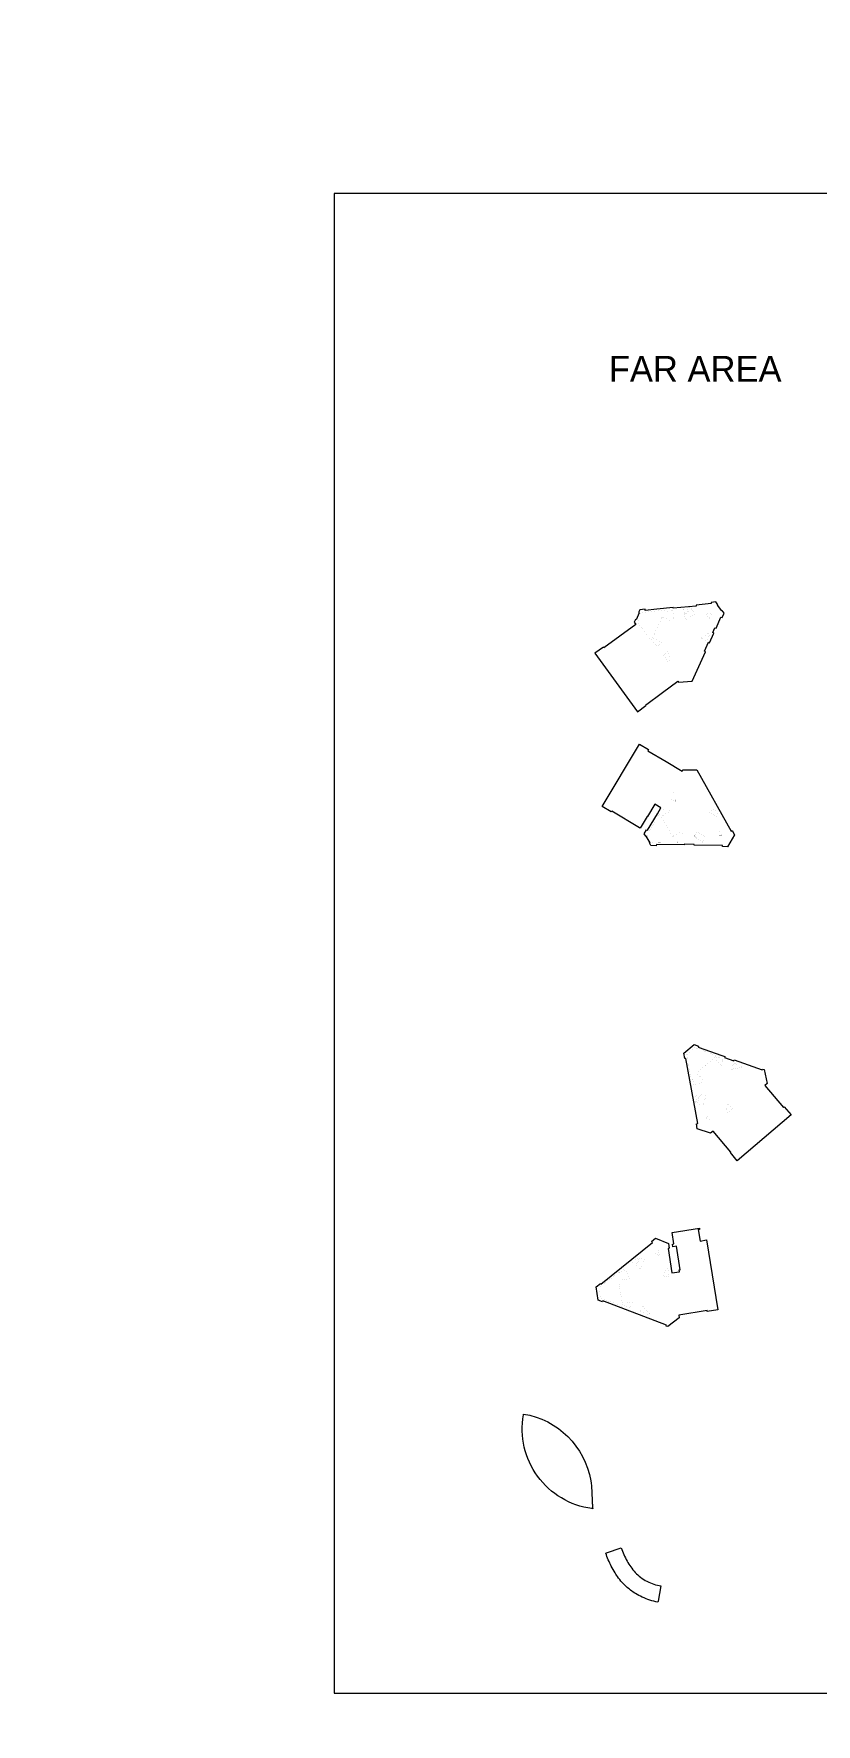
# Model space of a CAD drawing. Header units: metres. Extents: x 256329 to 886268, y -249371 to 355.
# Drawn here: x 285382.2 to 285584.1, y -1434.2 to -997.9 of the extents above; entities that cross this region are included whole.
import ezdxf

# ---------------------------------------------------------------- set-up
doc = ezdxf.new("R2010")
doc.units = ezdxf.units.M
doc.header["$MEASUREMENT"] = 0
doc.layers.add('A-AREA-BUILT UP', color=30, linetype='Continuous', lineweight=0, plot=False)
doc.layers.add('A-AREA-BUP DUCTS', color=114, linetype='Continuous', lineweight=0, plot=False)
doc.layers.add('A-VEHICLES', color=117, linetype='Continuous', lineweight=0)
doc.layers.add('NON FAR', color=6, linetype='Continuous', lineweight=9)
doc.layers.add('A_TEXT', color=4, linetype='Continuous', lineweight=0, transparency=0.3)
doc.styles.get("Standard").update_dxf_attribs({"font": 'arial.ttf'})

msp = doc.modelspace()

# ---------------------------------------------------------------- linework, layer by layer
at = {"layer": 'A-AREA-BUILT UP'}
msp.add_lwpolyline([(286007.513996, -1039.140196), (285459.69944, -1039.140196), (285459.69944, -1426.201428), (286007.513996, -1426.201428)], close=True, dxfattribs=at)
for points, elevation in [([(285555.52417, -1157.425523), (285555.26785, -1157.311173), (285556.305151, -1154.983825), (285556.561284, -1155.097984), (285557.674365, -1152.603245), (285557.406481, -1152.485376), (285557.966774, -1151.211985), (285558.241817, -1151.331681), (285559.508996, -1148.488406), (285559.784363, -1148.611252), (285560.307101, -1147.439509), (285559.824517, -1146.774243), (285559.703244, -1146.861697), (285558.611822, -1145.357205), (285558.732995, -1145.269199), (285558.203155, -1144.53968), (285556.957227, -1144.669005), (285556.988706, -1144.968484), (285553.103507, -1145.376868), (285553.134868, -1145.675134), (285547.183943, -1146.200272), (285547.163111, -1146.001203), (285542.973074, -1146.441654), (285539.998473, -1146.754322), (285539.967117, -1146.456016), (285538.573865, -1146.602464), (285538.277427, -1147.303426), (285538.411499, -1147.363166), (285537.616198, -1149.164959), (285537.478934, -1149.104372), (285537.103132, -1149.802114), (285537.519532, -1150.376142), (285529.320659, -1156.395954), (285529.173866, -1156.193588), (285526.988225, -1157.779005), (285537.964295, -1172.910077), (285540.146134, -1171.3274), (285540.032872, -1171.171261), (285544.410491, -1167.956204), (285544.412125, -1167.937184), (285548.395574, -1165.047591), (285548.581708, -1165.304185), (285552.122228, -1165.050464)], -1.151947), ([(285549.721388, -1187.920425), (285553.270381, -1187.854744), (285562.118362, -1203.684422), (285562.380236, -1203.538055), (285563.006222, -1204.658044), (285561.171561, -1207.735319), (285559.919051, -1207.718556), (285559.923081, -1207.417453), (285552.595219, -1207.309847), (285552.597798, -1207.139247), (285550.04723, -1207.10297), (285550.044741, -1207.272469), (285542.841485, -1207.166618), (285542.83708, -1207.466586), (285541.436303, -1207.446016), (285541.078033, -1206.77455), (285541.206244, -1206.702967), (285540.251515, -1204.978975), (285540.121153, -1205.053195), (285539.683806, -1204.391582), (285540.3107, -1203.339872), (285540.571573, -1203.488991), (285543.120154, -1199.210925), (285544.031609, -1197.681791), (285542.450922, -1196.739574), (285540.519401, -1199.979942), (285540.439556, -1199.932335), (285538.635431, -1202.925132), (285538.514518, -1202.835165), (285531.332966, -1198.535953), (285531.211924, -1198.739025), (285528.892579, -1197.356557), (285538.463544, -1181.299798), (285540.781434, -1182.675532), (285540.615652, -1182.954847), (285545.346524, -1185.762754), (285549.532428, -1188.237549), (285549.721388, -1187.920425)], -1.109306), ([(285552.585374, -1258.797198), (285553.701685, -1259.197265), (285553.61883, -1259.42732), (285559.737082, -1261.630819), (285560.543584, -1261.909395), (285560.458232, -1262.15945), (285562.860435, -1263.016775), (285562.949019, -1262.768567), (285570.17564, -1265.347616), (285570.262463, -1265.104413), (285570.638031, -1265.238393), (285571.427118, -1268.858691), (285570.845193, -1269.353198), (285575.651207, -1275.032296), (285575.847164, -1274.865809), (285577.630986, -1276.965377), (285563.724268, -1288.775389), (285561.940594, -1286.675995), (285562.092949, -1286.546552), (285557.473037, -1281.109202), (285556.807066, -1281.675052), (285553.398257, -1280.521442), (285553.165769, -1279.247586), (285553.509547, -1279.184766), (285550.467089, -1262.372495), (285550.199994, -1262.421078), (285549.944298, -1261.015343)], -1.058203), ([(285542.606368, -1308.764771), (285545.946256, -1310.104898), (285546.149839, -1311.371464), (285545.852653, -1311.419232), (285546.856528, -1317.730116), (285548.827264, -1317.416866), (285548.7568, -1316.972314), (285549.016798, -1316.930136), (285548.041478, -1310.836138), (285547.128756, -1310.982216), (285547.018303, -1310.290604), (285547.386553, -1310.231617), (285546.922212, -1307.332816), (285553.964677, -1306.204295), (285554.011585, -1306.500605), (285553.664978, -1306.555476), (285554.137391, -1309.50871), (285555.818381, -1309.208451), (285558.704297, -1327.223574), (285555.983851, -1327.658753), (285555.950053, -1327.447469), (285548.603793, -1328.623151), (285548.719739, -1329.348412), (285545.766175, -1331.585748), (285545.393726, -1331.443325), (285545.485906, -1331.202102), (285529.058067, -1324.934116), (285528.970988, -1325.162607), (285527.862756, -1324.740674), (285527.298596, -1321.33815), (285528.405924, -1320.435599), (285528.561478, -1320.627017), (285541.820342, -1309.853791), (285541.601424, -1309.581378)], -1.311287)]:
    msp.add_lwpolyline(points, close=True, dxfattribs=dict(at, elevation=elevation))
at = {"layer": 'A-AREA-BUILT UP', "elevation": -203.580683}
msp.add_lwpolyline([(285529.99696, -1389.999666), (285533.762156, -1388.642131, 0.038591), (285535.295535, -1392.08335, 0.061444), (285537.37841, -1395.006721, 0.092659), (285540.42476, -1397.294876, 0.02736), (285542.224175, -1398.06568, 0.051881), (285544.032277, -1398.520325), (285543.270854, -1402.458066), (285543.230519, -1402.684501, -0.064933), (285539.199422, -1401.41116, -0.030623), (285537.441053, -1400.457689, -0.045945), (285535.054633, -1398.643808, -0.059444), (285532.529376, -1395.707624, -0.010803), (285532.185134, -1395.170492, -0.021775), (285531.217875, -1393.419946, -0.027571), (285529.780592, -1390.077677)], format="xyb", close=True, dxfattribs=at)
at = {"layer": 'A-AREA-BUP DUCTS', "const_width": 0.01}
for points, elevation in [([(285551.687819, -1145.978412), (285551.950837, -1146.341123), (285550.052871, -1147.715949), (285549.928189, -1146.519557), (285551.430753, -1146.361619), (285551.393728, -1146.009375)], -1.194588), ([(285552.03889, -1146.462607), (285552.832247, -1147.556798), (285550.70299, -1149.100548), (285550.114279, -1148.288603), (285550.074953, -1147.887856), (285552.03889, -1146.462607)], -1.151947), ([(285557.155455, -1147.514708), (285555.71006, -1147.665345), (285556.56301, -1148.841922)], 302.411127), ([(285542.112869, -1153.99783), (285544.321128, -1154.98414), (285542.944816, -1155.984331), (285541.882513, -1154.514405)], -1.194588), ([(285555.849972, -1154.61189), (285554.34216, -1153.934876), (285556.304283, -1152.51484), (285556.599501, -1152.927541)], -1.151947), ([(285545.855399, -1159.997866), (285546.201605, -1159.961723), (285546.275576, -1159.954), (285545.998329, -1157.298309), (285544.622623, -1158.29627)], -1.194588), ([(285547.86891, -1196.126515), (285546.408891, -1195.256275), (285547.483808, -1193.450658), (285547.906227, -1193.456562)], -1.151947), ([(285544.945245, -1197.711565), (285546.406697, -1198.581985), (285544.295277, -1199.761666), (285544.0168, -1199.270059)], -1.151947), ([(285558.822842, -1199.526669), (285557.92154, -1197.911101), (285556.481164, -1198.725796), (285558.561606, -1199.965182), (285558.821749, -1199.529028)], -1.151947), ([(285552.771252, -1205.130668), (285552.776764, -1204.730271), (285553.290805, -1203.867398), (285555.551369, -1205.214088), (285554.861126, -1206.374431)], -1.151947), ([(285559.854128, -1204.848314), (285558.401042, -1204.828299), (285559.144703, -1203.57977)], -1.183365), ([(285552.752291, -1206.507998), (285552.768868, -1205.303849), (285554.783966, -1206.504141), (285554.555211, -1206.888693), (285554.257587, -1206.884455), (285554.262726, -1206.534493), (285552.752291, -1206.507998)], -1.151947), ([(285557.991794, -1262.371031), (285558.424974, -1262.003092), (285560.113269, -1262.605333), (285559.544234, -1264.196534)], -1.100844), ([(285562.799525, -1263.577048), (285564.776963, -1264.270528), (285564.854952, -1264.697522), (285562.228643, -1265.177207)], -1.151947), ([(285553.006665, -1271.9804), (285554.083096, -1271.780971), (285553.308157, -1273.938424), (285552.986086, -1273.822828), (285552.93134, -1273.521886), (285553.275689, -1273.459244)], -1.100844), ([(285554.816106, -1274.480201), (285553.449284, -1273.989249), (285554.253842, -1271.749337), (285554.737717, -1271.65969), (285555.699804, -1272.002881)], -1.100844), ([(285555.994647, -1278.627445), (285557.094284, -1277.680102), (285555.724538, -1277.201257)], 302.411127), ([(285561.022888, -1276.574543), (285560.552298, -1276.406676), (285561.358762, -1274.145872), (285562.416363, -1275.389719)], -1.151947), ([(285543.388449, -1311.758847), (285543.604158, -1313.194163), (285542.253527, -1312.663791)], 206.037496), ([(285537.700186, -1313.779013), (285537.930185, -1313.596155), (285538.348667, -1313.756187), (285537.510449, -1315.944753), (285536.752244, -1315.01093), (285537.921064, -1314.050514)], -1.353928), ([(285538.4889, -1313.80985), (285539.749355, -1314.291873), (285538.809794, -1316.748391), (285537.874813, -1316.390782), (285537.62289, -1316.076664)], -1.194588), ([(285546.134498, -1318.556392), (285544.499081, -1318.809353), (285545.365842, -1316.542838), (285545.842722, -1316.729582)], -1.194588), ([(285534.293977, -1325.541134), (285534.384351, -1326.10254), (285536.074373, -1326.752638), (285536.68352, -1325.160032)], -1.353928), ([(285539.3524, -1326.18251), (285538.746383, -1327.76807), (285540.708496, -1328.519434), (285541.035222, -1328.254012)], -1.353928)]:
    msp.add_lwpolyline(points, close=True, dxfattribs=dict(at, elevation=elevation))
at = {"layer": 'A-VEHICLES', "color": 30, "elevation": -102.366315}
msp.add_lwpolyline([(285508.539007, -1354.378333), (285508.574078, -1354.151015, -0.320922), (285525.914078, -1371.370122, -0.030617), (285526.187428, -1373.924579, 0.006287), (285526.273407, -1376.376945, 0.004288), (285526.336072, -1377.490921, 0.003606), (285526.413249, -1378.57948), (285526.180258, -1378.549993, -0.426472), (285508.539007, -1354.378333)], format="xyb", close=True, dxfattribs=at)
at = {"layer": 'NON FAR', "const_width": 0.01}
for points, elevation in [([(285546.866963, -1149.548196), (285547.157227, -1148.893632), (285547.284618, -1148.606779), (285547.096134, -1146.815613), (285545.606624, -1146.965595), (285545.570643, -1146.621458), (285539.097542, -1147.298346), (285538.962948, -1147.600334), (285538.549656, -1147.421123), (285537.753795, -1149.224188), (285538.164532, -1149.408024), (285537.990069, -1149.744553), (285541.419409, -1154.474259), (285541.702764, -1154.268808), (285544.328652, -1148.414561)], 99.754356), ([(285549.415653, -1203.770353), (285549.763618, -1204.396154), (285549.916295, -1204.670386), (285549.889688, -1206.471245), (285548.392724, -1206.455851), (285548.387844, -1206.801829), (285541.880098, -1206.709931), (285541.718886, -1206.421274), (285541.323388, -1206.636934), (285540.36857, -1204.912764), (285540.761107, -1204.692728), (285540.557081, -1204.373257), (285543.547089, -1199.354258), (285543.847775, -1199.533389), (285546.989601, -1205.12771)], -1.385644), ([(285552.503272, -1269.192089), (285552.226201, -1267.721987), (285551.88165, -1267.786924), (285550.675278, -1261.386088), (285552.694128, -1259.634303), (285558.214972, -1261.556616), (285558.090635, -1261.912254), (285553.24771, -1266.08395), (285555.058914, -1268.188106), (285554.277693, -1268.85769)], -1.118652), ([(285534.534581, -1316.806224), (285533.374552, -1317.750842), (285533.153161, -1317.478964), (285528.102385, -1321.591835), (285528.515031, -1324.232712), (285533.973679, -1326.325119), (285534.108079, -1325.97316), (285533.098477, -1319.661451), (285535.839785, -1319.22195), (285535.674757, -1318.206364)], -1.353928)]:
    msp.add_lwpolyline(points, close=True, dxfattribs=dict(at, elevation=elevation))

# ---------------------------------------------------------------- texts
at = {"layer": 'A_TEXT', "insert": (285640.640836, -1087.738468), "char_height": 10, "width": 175.547662, "attachment_point": 9}
msp.add_mtext('\\pxqc;{\\fCentury Gothic|b0|i0|c0|p34;\\H0.66667x;FAR AREA}', dxfattribs=at)

doc.saveas('drawing.dxf')
